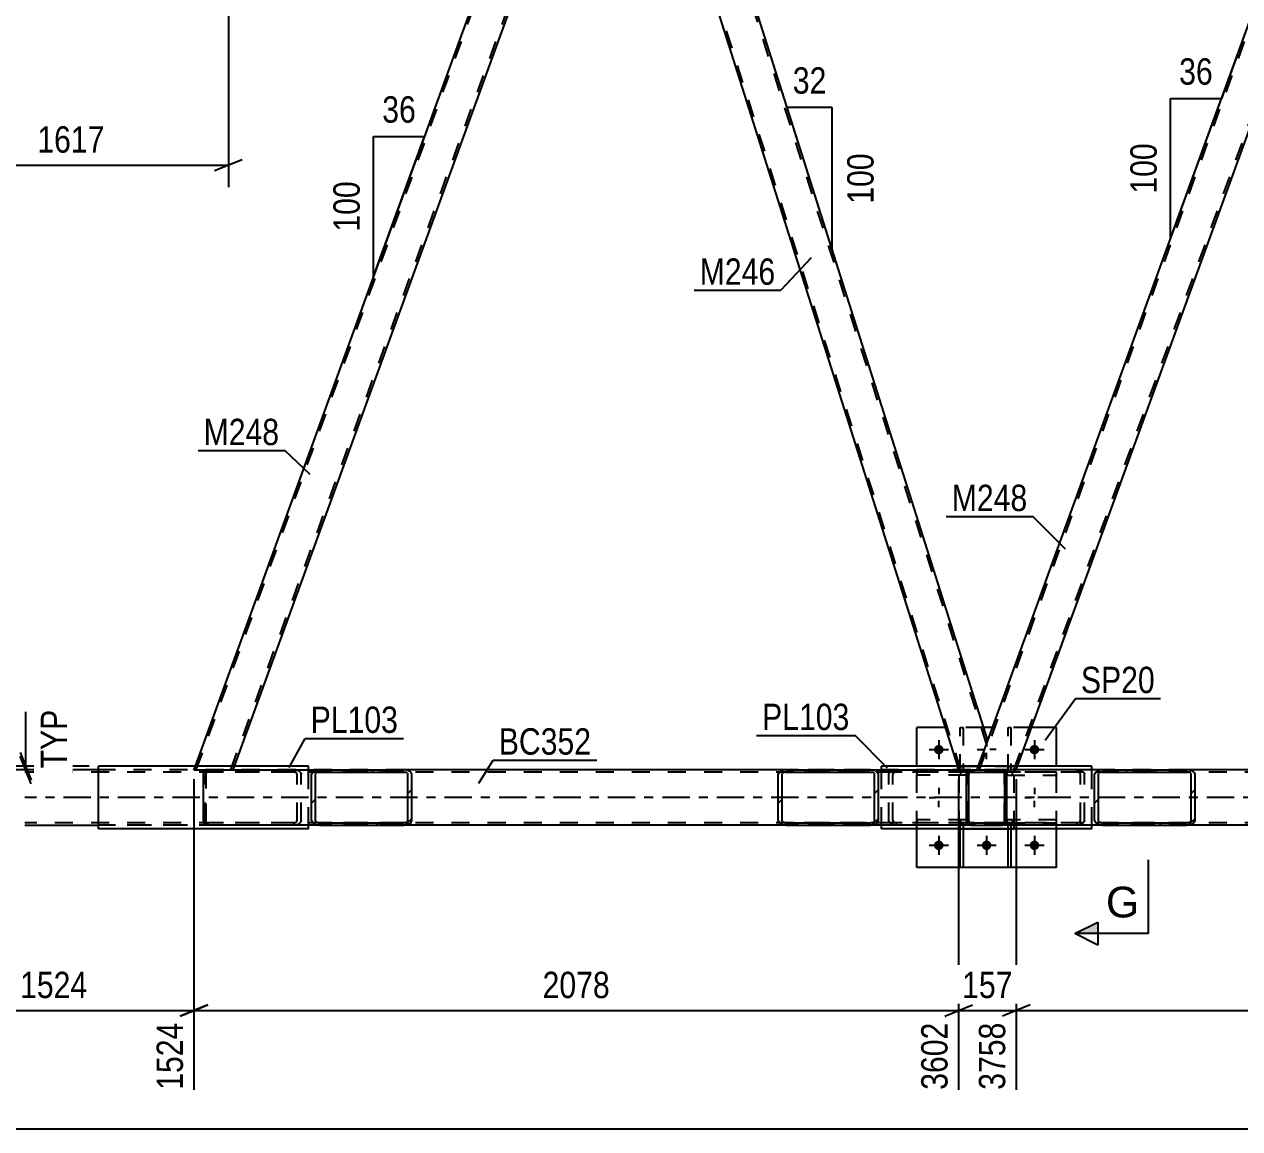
# Model space of a CAD drawing. Header units: millimetres. Extents: x -787 to 402, y -866 to -25.
# Drawn here: x -717.8 to -585.7, y -439.6 to -319.6 of the extents above; entities that cross this region are included whole.
import ezdxf

# ---------------------------------------------------------------- set-up
doc = ezdxf.new("R2010")
doc.units = ezdxf.units.MM
doc.linetypes.add('DXK_LINE_DOT2', pattern=[3.9198, 1.9599, -1.9599])
doc.linetypes.add('DXK_LINE_DOT3', pattern=[5.9187, 2.979, -0.9799, 0.9799, -0.9799])
doc.styles.add('Arial', font='arial.ttf', dxfattribs={"height": 0.2})
doc.styles.add('Arial Narrow', font='ARIALN.TTF', dxfattribs={"height": 0.2})

# ---------------------------------------------------------------- blocks, each defined once
blk = doc.blocks.new('Part-569028579-6382 - 6366')
at = {"color": 7, "linetype": 'DXK_LINE_DOT2'}
for p, q in [((-613.96, -400.61), (-570.65, -281.61)), ((-610.21, -400.61), (-566.9, -281.61)), ((-571.05, -282.01), (-570.9, -281.61)), ((-566.65, -281.61), (-570.9, -281.61)), ((-567.81, -284.81), (-566.65, -281.61)), ((-614.22, -400.61), (-613.05, -397.4)), ((-609.96, -400.61), (-609.81, -400.21)), ((-614.22, -400.61), (-609.96, -400.61))]:
    blk.add_line(p, q, dxfattribs=at)
at = {"color": 2, "linetype": 'Continuous'}
for p, q in [((-613.05, -397.4), (-571.05, -282.01)), ((-609.81, -400.21), (-567.81, -284.81))]:
    blk.add_line(p, q, dxfattribs=at)
blk = doc.blocks.new('Part-569028579-6450 - 6366')
at = {"color": 2, "linetype": 'Continuous'}
for p, q in [((-651.93, -282.01), (-652.95, -284.81)), ((-613.05, -397.4), (-649.64, -282.01)), ((-652.95, -284.81), (-616.36, -400.21)), ((-614.07, -400.21), (-613.05, -397.4))]:
    blk.add_line(p, q, dxfattribs=at)
at = {"color": 7, "linetype": 'DXK_LINE_DOT2'}
for p, q in [((-651.78, -281.61), (-651.93, -282.01)), ((-649.77, -281.61), (-651.78, -281.61)), ((-613.18, -397.77), (-650.02, -281.61)), ((-649.64, -282.01), (-649.77, -281.61)), ((-615.98, -400.61), (-652.81, -284.44)), ((-616.23, -400.61), (-616.36, -400.21)), ((-614.22, -400.61), (-614.07, -400.21)), ((-616.23, -400.61), (-614.22, -400.61))]:
    blk.add_line(p, q, dxfattribs=at)
blk = doc.blocks.new('Part-569028579-6402 - 6366')
at = {"linetype": 'Continuous'}
h = blk.add_hatch(dxfattribs=at)
h.set_pattern_fill('', scale=0.7, style=0, pattern_type=0)
h.set_pattern_definition([(45, (-601.44, -401.0853), (-1.57154, 1.57154), [])])
h.paths.add_polyline_path([(-601.37, -400.9), (-601.44, -401.09), (-601.44, -406.13), (-601.37, -406.31), (-601.18, -406.46), (-600.9, -406.57), (-600.57, -406.61), (-591.4, -406.61), (-591.06, -406.57), (-590.78, -406.46), (-590.59, -406.31), (-590.52, -406.13), (-590.52, -401.09), (-590.59, -400.9), (-590.78, -400.75), (-591.06, -400.64), (-591.4, -400.61), (-600.57, -400.61), (-600.9, -400.64), (-601.18, -400.75)])
h.paths.add_polyline_path([(-600.73, -400.86), (-600.57, -400.85), (-591.4, -400.85), (-591.23, -400.86), (-591.09, -400.92), (-590.99, -400.99), (-590.96, -401.09), (-590.96, -406.13), (-590.99, -406.22), (-591.09, -406.29), (-591.23, -406.35), (-591.4, -406.37), (-600.57, -406.37), (-600.73, -406.35), (-600.88, -406.29), (-600.97, -406.22), (-601, -406.13), (-601, -401.09), (-600.97, -400.99), (-600.88, -400.92)])
at = {"color": 2, "linetype": 'Continuous'}
for p, q in [((-610.97, -401.09), (-610.97, -400.61)), ((-600.57, -400.61), (-610.97, -400.61)), ((-610.97, -401.09), (-610.97, -401.09)), ((-601.37, -400.9), (-601.44, -401.09)), ((-601.44, -406.13), (-601.44, -401.09)), ((-601, -401.09), (-600.97, -400.99)), ((-601, -406.13), (-601, -401.09)), ((-600.57, -400.61), (-600.9, -400.64)), ((-600.73, -400.86), (-600.57, -400.85)), ((-600.57, -400.61), (-591.4, -400.61)), ((-600.57, -400.85), (-591.4, -400.85)), ((-591.06, -400.64), (-591.4, -400.61)), ((-591.4, -400.85), (-591.23, -400.86)), ((-590.99, -400.99), (-590.96, -401.09)), ((-590.96, -406.13), (-590.96, -401.09)), ((-590.52, -401.09), (-590.59, -400.9)), ((-590.52, -406.13), (-590.52, -401.09)), ((-610.97, -406.57), (-610.97, -406.13)), ((-610.97, -406.61), (-610.97, -406.57)), ((-600.57, -406.61), (-610.97, -406.61)), ((-601.44, -406.13), (-601.37, -406.31)), ((-600.97, -406.22), (-601, -406.13)), ((-600.9, -406.57), (-600.57, -406.61)), ((-600.57, -406.37), (-600.73, -406.35)), ((-600.57, -406.37), (-591.4, -406.37)), ((-600.57, -406.61), (-591.4, -406.61)), ((-591.23, -406.35), (-591.4, -406.37)), ((-591.4, -406.61), (-591.06, -406.57)), ((-590.96, -406.13), (-590.99, -406.22)), ((-590.59, -406.31), (-590.52, -406.13))]:
    blk.add_line(p, q, dxfattribs=at)
at = {"color": 7, "linetype": 'DXK_LINE_DOT2'}
for p, q in [((-591.4, -400.85), (-610.97, -400.85)), ((-610.97, -406.13), (-610.97, -401.09)), ((-603.43, -400.61), (-603.09, -400.64)), ((-603.26, -400.86), (-603.43, -400.85)), ((-602.99, -401.09), (-603.02, -400.99)), ((-602.99, -406.13), (-602.99, -401.09)), ((-602.62, -400.9), (-602.55, -401.09)), ((-602.55, -406.13), (-602.55, -401.09)), ((-591.4, -400.61), (-600.57, -400.61)), ((-610.97, -406.13), (-610.97, -406.13)), ((-610.97, -406.13), (-610.97, -406.13)), ((-591.4, -406.37), (-610.97, -406.37)), ((-603.43, -406.37), (-603.26, -406.35)), ((-603.09, -406.57), (-603.43, -406.61)), ((-603.02, -406.22), (-602.99, -406.13)), ((-602.55, -406.13), (-602.62, -406.31)), ((-591.4, -406.61), (-600.57, -406.61))]:
    blk.add_line(p, q, dxfattribs=at)
for centre, radius, start, end in [((-603.33, -401.27), 0.409, 41.9362, 80.4818), ((-603.23, -401.45), 0.817, 41.9362, 80.4818), ((-603.33, -405.94), 0.409, 279.5182, 318.0638), ((-603.23, -405.76), 0.817, 279.5182, 318.0638)]:
    blk.add_arc(centre, radius, start, end, dxfattribs=at)
at = {"color": 2, "linetype": 'Continuous'}
for centre, radius, start, end in [((-600.77, -401.45), 0.817, 99.5182, 138.0638), ((-600.67, -401.27), 0.409, 99.5182, 138.0638), ((-591.3, -401.27), 0.409, 41.9362, 80.4818), ((-591.2, -401.45), 0.817, 41.9362, 80.4818), ((-600.77, -405.76), 0.817, 221.9362, 260.4818), ((-600.67, -405.94), 0.409, 221.9362, 260.4818), ((-591.3, -405.94), 0.409, 279.5182, 318.0638), ((-591.2, -405.76), 0.817, 279.5182, 318.0638)]:
    blk.add_arc(centre, radius, start, end, dxfattribs=at)
blk = doc.blocks.new('Part-569028579-17642 - 6366')
at = {"color": 2, "linetype": 'Continuous'}
for p, q in [((-686.89, -400.21), (-709.74, -400.21)), ((-709.74, -407.01), (-709.74, -400.21)), ((-686.89, -400.61), (-686.89, -400.21)), ((-686.89, -407.01), (-686.89, -406.61)), ((-686.89, -407.01), (-709.74, -407.01))]:
    blk.add_line(p, q, dxfattribs=at)
at = {"color": 7, "linetype": 'DXK_LINE_DOT2'}
blk.add_line((-686.89, -406.61), (-686.89, -400.61), dxfattribs=at)
blk = doc.blocks.new('Part-569028579-6533 - 6366')
at = {"linetype": 'Continuous'}
h = blk.add_hatch(dxfattribs=at)
h.set_pattern_fill('', scale=0.7, style=0, pattern_type=0)
h.set_pattern_definition([(45, (-686.5741, -401.0852), (-1.57154, 1.57154), [])])
h.paths.add_polyline_path([(-686.51, -400.9), (-686.57, -401.09), (-686.57, -406.13), (-686.51, -406.31), (-686.32, -406.46), (-686.03, -406.57), (-685.7, -406.61), (-676.53, -406.61), (-676.2, -406.57), (-675.91, -406.46), (-675.72, -406.31), (-675.66, -406.13), (-675.66, -401.09), (-675.72, -400.9), (-675.91, -400.75), (-676.2, -400.64), (-676.53, -400.61), (-685.7, -400.61), (-686.03, -400.64), (-686.32, -400.75)])
h.paths.add_polyline_path([(-685.87, -400.86), (-685.7, -400.85), (-676.53, -400.85), (-676.36, -400.86), (-676.22, -400.92), (-676.13, -400.99), (-676.09, -401.09), (-676.09, -406.13), (-676.13, -406.22), (-676.22, -406.29), (-676.36, -406.35), (-676.53, -406.37), (-685.7, -406.37), (-685.87, -406.35), (-686.01, -406.29), (-686.1, -406.22), (-686.14, -406.13), (-686.14, -401.09), (-686.1, -400.99), (-686.01, -400.92)])
at = {"color": 2, "linetype": 'Continuous'}
for p, q in [((-698.31, -401.09), (-698.28, -400.9)), ((-698.31, -406.13), (-698.31, -401.09)), ((-698.28, -400.9), (-698.19, -400.75)), ((-698.19, -400.75), (-698.04, -400.64)), ((-698.04, -400.64), (-698.02, -400.64)), ((-698.02, -400.64), (-697.73, -400.61)), ((-697.73, -400.61), (-685.7, -400.61)), ((-686.51, -400.9), (-686.57, -401.09)), ((-686.57, -406.13), (-686.57, -401.09)), ((-686.14, -401.09), (-686.1, -400.99)), ((-686.14, -406.13), (-686.14, -401.09)), ((-685.7, -400.61), (-686.03, -400.64)), ((-685.87, -400.86), (-685.7, -400.85)), ((-685.7, -400.61), (-676.53, -400.61)), ((-685.7, -400.85), (-676.53, -400.85)), ((-676.2, -400.64), (-676.53, -400.61)), ((-676.53, -400.85), (-676.36, -400.86)), ((-676.13, -400.99), (-676.09, -401.09)), ((-676.09, -406.13), (-676.09, -401.09)), ((-675.66, -401.09), (-675.72, -400.9)), ((-675.66, -406.13), (-675.66, -401.09)), ((-698.28, -406.31), (-698.31, -406.13)), ((-698.19, -406.46), (-698.28, -406.31)), ((-698.04, -406.57), (-698.19, -406.46)), ((-698.02, -406.57), (-698.04, -406.57)), ((-697.73, -406.61), (-698.02, -406.57)), ((-685.7, -406.61), (-697.73, -406.61)), ((-686.57, -406.13), (-686.51, -406.31)), ((-686.1, -406.22), (-686.14, -406.13)), ((-686.03, -406.57), (-685.7, -406.61)), ((-685.7, -406.37), (-685.87, -406.35)), ((-685.7, -406.37), (-676.53, -406.37)), ((-685.7, -406.61), (-676.53, -406.61)), ((-676.36, -406.35), (-676.53, -406.37)), ((-676.53, -406.61), (-676.2, -406.57)), ((-676.09, -406.13), (-676.13, -406.22)), ((-675.72, -406.31), (-675.66, -406.13))]:
    blk.add_line(p, q, dxfattribs=at)
at = {"color": 7, "linetype": 'DXK_LINE_DOT2'}
for p, q in [((-698.08, -400.99), (-698.1, -401.09)), ((-698.1, -406.13), (-698.1, -401.09)), ((-698.04, -400.92), (-698.08, -400.99)), ((-697.9, -400.86), (-698.04, -400.92)), ((-698.04, -406.29), (-698.04, -400.92)), ((-698.02, -406.57), (-698.02, -400.64)), ((-697.73, -400.85), (-697.9, -400.86)), ((-676.53, -400.85), (-697.73, -400.85)), ((-688.56, -400.61), (-688.23, -400.64)), ((-688.39, -400.86), (-688.56, -400.85)), ((-688.12, -401.09), (-688.16, -400.99)), ((-688.12, -406.13), (-688.12, -401.09)), ((-687.75, -400.9), (-687.69, -401.09)), ((-687.69, -406.13), (-687.69, -401.09)), ((-685.7, -400.61), (-676.53, -400.61)), ((-698.1, -406.13), (-698.08, -406.22)), ((-698.08, -406.22), (-698.04, -406.29)), ((-698.04, -406.29), (-697.9, -406.35)), ((-697.9, -406.35), (-697.73, -406.37)), ((-676.53, -406.37), (-697.73, -406.37)), ((-688.56, -406.37), (-688.39, -406.35)), ((-688.23, -406.57), (-688.56, -406.61)), ((-688.16, -406.22), (-688.12, -406.13)), ((-687.69, -406.13), (-687.75, -406.31)), ((-676.53, -406.61), (-685.7, -406.61))]:
    blk.add_line(p, q, dxfattribs=at)
for centre, radius, start, end in [((-688.46, -401.27), 0.409, 41.9362, 80.4818), ((-688.36, -401.45), 0.817, 41.9362, 80.4818), ((-688.46, -405.94), 0.409, 279.5182, 318.0638), ((-688.36, -405.76), 0.817, 279.5182, 318.0638)]:
    blk.add_arc(centre, radius, start, end, dxfattribs=at)
at = {"color": 2, "linetype": 'Continuous'}
for centre, radius, start, end in [((-685.9, -401.45), 0.817, 99.5182, 138.0638), ((-685.8, -401.27), 0.409, 99.5182, 138.0638), ((-676.43, -401.27), 0.409, 41.9362, 80.4818), ((-676.33, -401.45), 0.817, 41.9362, 80.4818), ((-685.9, -405.76), 0.817, 221.9362, 260.4818), ((-685.8, -405.94), 0.409, 221.9362, 260.4818), ((-676.43, -405.94), 0.409, 279.5182, 318.0638), ((-676.33, -405.76), 0.817, 279.5182, 318.0638)]:
    blk.add_arc(centre, radius, start, end, dxfattribs=at)
blk = doc.blocks.new('Part-569028579-6411 - 6366')
at = {"linetype": 'Continuous'}
h = blk.add_hatch(dxfattribs=at)
h.set_pattern_fill('', scale=0.7, style=0, pattern_type=0)
h.set_pattern_definition([(45, (-635.8378, -401.0853), (-1.57154, 1.57154), [])])
h.paths.add_polyline_path([(-635.77, -400.9), (-635.84, -401.09), (-635.84, -406.13), (-635.77, -406.31), (-635.58, -406.46), (-635.3, -406.57), (-634.96, -406.61), (-625.79, -406.61), (-625.46, -406.57), (-625.18, -406.46), (-624.99, -406.31), (-624.92, -406.13), (-624.92, -401.09), (-624.99, -400.9), (-625.18, -400.75), (-625.46, -400.64), (-625.79, -400.61), (-634.96, -400.61), (-635.3, -400.64), (-635.58, -400.75)])
h.paths.add_polyline_path([(-635.13, -400.86), (-634.96, -400.85), (-625.79, -400.85), (-625.63, -400.86), (-625.48, -400.92), (-625.39, -400.99), (-625.36, -401.09), (-625.36, -406.13), (-625.39, -406.22), (-625.48, -406.29), (-625.63, -406.35), (-625.79, -406.37), (-634.96, -406.37), (-635.13, -406.35), (-635.27, -406.29), (-635.37, -406.22), (-635.4, -406.13), (-635.4, -401.09), (-635.37, -400.99), (-635.27, -400.92)])
at = {"color": 2, "linetype": 'Continuous'}
for p, q in [((-635.77, -400.9), (-635.84, -401.09)), ((-635.84, -406.13), (-635.84, -401.09)), ((-635.4, -401.09), (-635.37, -400.99)), ((-635.4, -406.13), (-635.4, -401.09)), ((-634.96, -400.61), (-635.3, -400.64)), ((-635.13, -400.86), (-634.96, -400.85)), ((-634.96, -400.61), (-625.79, -400.61)), ((-634.96, -400.85), (-625.79, -400.85)), ((-625.79, -400.61), (-615.37, -400.61)), ((-625.46, -400.64), (-625.79, -400.61)), ((-625.79, -400.85), (-625.63, -400.86)), ((-625.39, -400.99), (-625.36, -401.09)), ((-625.36, -406.13), (-625.36, -401.09)), ((-624.92, -401.09), (-624.99, -400.9)), ((-624.92, -406.13), (-624.92, -401.09)), ((-615.37, -400.61), (-615.37, -400.64)), ((-615.37, -401.09), (-615.37, -400.64)), ((-635.84, -406.13), (-635.77, -406.31)), ((-635.37, -406.22), (-635.4, -406.13)), ((-635.3, -406.57), (-634.96, -406.61)), ((-634.96, -406.37), (-635.13, -406.35)), ((-634.96, -406.37), (-625.79, -406.37)), ((-634.96, -406.61), (-625.79, -406.61)), ((-625.63, -406.35), (-625.79, -406.37)), ((-625.79, -406.61), (-625.46, -406.57)), ((-615.37, -406.61), (-625.79, -406.61)), ((-625.36, -406.13), (-625.39, -406.22)), ((-624.99, -406.31), (-624.92, -406.13)), ((-615.37, -406.61), (-615.37, -406.13))]:
    blk.add_line(p, q, dxfattribs=at)
at = {"color": 7, "linetype": 'DXK_LINE_DOT2'}
for p, q in [((-625.79, -400.61), (-634.96, -400.61)), ((-615.37, -400.85), (-634.96, -400.85)), ((-623.81, -401.09), (-623.74, -400.9)), ((-623.81, -406.13), (-623.81, -401.09)), ((-623.34, -400.99), (-623.37, -401.09)), ((-623.37, -406.13), (-623.37, -401.09)), ((-623.27, -400.64), (-622.93, -400.61)), ((-622.93, -400.85), (-623.1, -400.86)), ((-615.37, -406.13), (-615.37, -401.09)), ((-615.37, -406.37), (-634.96, -406.37)), ((-625.79, -406.61), (-634.96, -406.61)), ((-623.74, -406.31), (-623.81, -406.13)), ((-623.37, -406.13), (-623.34, -406.22)), ((-622.93, -406.61), (-623.27, -406.57)), ((-623.1, -406.35), (-622.93, -406.37)), ((-615.37, -406.61), (-615.37, -406.37))]:
    blk.add_line(p, q, dxfattribs=at)
at = {"color": 2, "linetype": 'Continuous'}
for centre, radius, start, end in [((-635.16, -401.45), 0.817, 99.5182, 138.0638), ((-635.06, -401.27), 0.409, 99.5182, 138.0638), ((-625.69, -401.27), 0.409, 41.9362, 80.4818), ((-625.59, -401.45), 0.817, 41.9362, 80.4818), ((-635.16, -405.76), 0.817, 221.9362, 260.4818), ((-635.06, -405.94), 0.409, 221.9362, 260.4818), ((-625.69, -405.94), 0.409, 279.5182, 318.0638), ((-625.59, -405.76), 0.817, 279.5182, 318.0638)]:
    blk.add_arc(centre, radius, start, end, dxfattribs=at)
at = {"color": 7, "linetype": 'DXK_LINE_DOT2'}
for centre, radius, start, end in [((-623.13, -401.45), 0.817, 99.5182, 138.0638), ((-623.03, -401.27), 0.409, 99.5182, 138.0638), ((-623.13, -405.76), 0.817, 221.9362, 260.4818), ((-623.03, -405.94), 0.409, 221.9362, 260.4818)]:
    blk.add_arc(centre, radius, start, end, dxfattribs=at)
blk = doc.blocks.new('Part-569028579-6413 - 6366')
at = {"linetype": 'Continuous'}
h = blk.add_hatch(dxfattribs=at)
h.set_pattern_fill('', scale=0.7, style=0, pattern_type=0)
h.set_pattern_definition([(45, (-615.3682, -401.0894), (-1.57154, 1.57154), [])])
h.paths.add_polyline_path([(-615.33, -400.91), (-615.37, -401.09), (-615.37, -406.13), (-615.33, -406.31), (-615.23, -406.47), (-615.07, -406.57), (-614.89, -406.61), (-611.45, -406.61), (-611.26, -406.57), (-611.11, -406.47), (-611, -406.31), (-610.97, -406.13), (-610.97, -401.09), (-611, -400.91), (-611.11, -400.75), (-611.26, -400.65), (-611.45, -400.61), (-614.89, -400.61), (-615.07, -400.65), (-615.23, -400.75)])
h.paths.add_polyline_path([(-614.98, -400.87), (-614.89, -400.85), (-611.45, -400.85), (-611.36, -400.87), (-611.28, -400.92), (-611.23, -401), (-611.21, -401.09), (-611.21, -406.13), (-611.23, -406.22), (-611.28, -406.3), (-611.36, -406.35), (-611.45, -406.37), (-614.89, -406.37), (-614.98, -406.35), (-615.06, -406.3), (-615.11, -406.22), (-615.13, -406.13), (-615.13, -401.09), (-615.11, -401), (-615.06, -400.92)])
at = {"color": 7, "linetype": 'DXK_LINE_DOT2'}
for p, q in [((-615.37, -401.09), (-615.33, -400.91)), ((-615.37, -406.13), (-615.37, -401.09)), ((-615.11, -401), (-615.13, -401.09)), ((-615.13, -406.13), (-615.13, -401.09)), ((-615.06, -400.92), (-615.11, -401)), ((-615.07, -400.65), (-614.89, -400.61)), ((-614.98, -400.87), (-615.06, -400.92)), ((-614.89, -400.85), (-614.98, -400.87)), ((-614.89, -400.61), (-611.45, -400.61)), ((-611.45, -400.85), (-614.89, -400.85)), ((-611.45, -400.61), (-611.26, -400.65)), ((-611.36, -400.87), (-611.45, -400.85)), ((-611.28, -400.92), (-611.36, -400.87)), ((-611.23, -401), (-611.28, -400.92)), ((-611.21, -401.09), (-611.23, -401)), ((-611.21, -406.13), (-611.21, -401.09)), ((-611, -400.91), (-610.97, -401.09)), ((-610.97, -406.13), (-610.97, -401.09)), ((-615.33, -406.31), (-615.37, -406.13)), ((-615.13, -406.13), (-615.11, -406.22)), ((-615.11, -406.22), (-615.06, -406.3)), ((-614.89, -406.61), (-615.07, -406.57)), ((-615.06, -406.3), (-614.98, -406.35)), ((-614.98, -406.35), (-614.89, -406.37)), ((-614.89, -406.37), (-611.45, -406.37)), ((-614.89, -406.61), (-611.45, -406.61)), ((-611.45, -406.37), (-611.36, -406.35)), ((-611.26, -406.57), (-611.45, -406.61)), ((-611.36, -406.35), (-611.28, -406.3)), ((-611.28, -406.3), (-611.23, -406.22)), ((-611.23, -406.22), (-611.21, -406.13)), ((-610.97, -406.13), (-611, -406.31))]:
    blk.add_line(p, q, dxfattribs=at)
at = {"color": 2, "linetype": 'Continuous'}
for p, q in [((-615.33, -400.91), (-615.37, -401.09)), ((-615.37, -406.13), (-615.37, -401.09)), ((-615.13, -401.09), (-615.11, -401)), ((-615.13, -406.13), (-615.13, -401.09)), ((-615.11, -401), (-615.06, -400.92)), ((-614.89, -400.61), (-615.07, -400.65)), ((-615.06, -400.92), (-614.98, -400.87)), ((-614.98, -400.87), (-614.89, -400.85)), ((-614.89, -400.61), (-611.45, -400.61)), ((-614.89, -400.85), (-611.45, -400.85)), ((-611.26, -400.65), (-611.45, -400.61)), ((-611.45, -400.85), (-611.36, -400.87)), ((-611.36, -400.87), (-611.28, -400.92)), ((-611.28, -400.92), (-611.23, -401)), ((-611.23, -401), (-611.21, -401.09)), ((-611.21, -406.13), (-611.21, -401.09)), ((-610.97, -401.09), (-611, -400.91)), ((-610.97, -406.13), (-610.97, -401.09)), ((-615.37, -406.13), (-615.33, -406.31)), ((-615.11, -406.22), (-615.13, -406.13)), ((-615.06, -406.3), (-615.11, -406.22)), ((-615.07, -406.57), (-614.89, -406.61)), ((-614.98, -406.35), (-615.06, -406.3)), ((-614.89, -406.37), (-614.98, -406.35)), ((-614.89, -406.37), (-611.45, -406.37)), ((-614.89, -406.61), (-611.45, -406.61)), ((-611.36, -406.35), (-611.45, -406.37)), ((-611.45, -406.61), (-611.26, -406.57)), ((-611.28, -406.3), (-611.36, -406.35)), ((-611.23, -406.22), (-611.28, -406.3)), ((-611.21, -406.13), (-611.23, -406.22)), ((-611, -406.31), (-610.97, -406.13))]:
    blk.add_line(p, q, dxfattribs=at)
at = {"color": 7, "linetype": 'DXK_LINE_DOT2'}
for centre, start, end in [((-614.89, -401.09), 112.4999, 157.4999), ((-611.45, -401.09), 22.4999, 67.4999), ((-614.89, -406.13), 202.4999, 247.4999), ((-611.45, -406.13), 292.4999, 337.4999)]:
    blk.add_arc(centre, 0.48, start, end, dxfattribs=at)
at = {"color": 2, "linetype": 'Continuous'}
for centre, start, end in [((-614.89, -401.09), 112.4999, 157.4999), ((-611.45, -401.09), 22.4999, 67.4999), ((-614.89, -406.13), 202.4999, 247.4999), ((-611.45, -406.13), 292.4999, 337.4999)]:
    blk.add_arc(centre, 0.48, start, end, dxfattribs=at)
blk = doc.blocks.new('Part-569028579-17641 - 6366')
at = {"color": 2, "linetype": 'Continuous'}
for p, q in [((-601.75, -400.21), (-624.61, -400.21)), ((-624.61, -400.61), (-624.61, -400.21)), ((-601.75, -400.61), (-601.75, -400.21)), ((-624.61, -407.01), (-624.61, -406.61)), ((-601.75, -407.01), (-601.75, -406.61)), ((-601.75, -407.01), (-624.61, -407.01))]:
    blk.add_line(p, q, dxfattribs=at)
at = {"color": 7, "linetype": 'DXK_LINE_DOT2'}
for p, q in [((-624.61, -406.61), (-624.61, -400.61)), ((-601.75, -406.61), (-601.75, -400.61))]:
    blk.add_line(p, q, dxfattribs=at)
blk = doc.blocks.new('Part-569028579-6480 - 6366')
at = {"color": 2, "linetype": 'Continuous'}
for p, q in [((-699.2, -400.21), (-656.18, -282.01)), ((-694.95, -400.21), (-652.95, -284.81))]:
    blk.add_line(p, q, dxfattribs=at)
at = {"color": 7, "linetype": 'DXK_LINE_DOT2'}
for p, q in [((-699.1, -400.61), (-655.78, -281.61)), ((-695.35, -400.61), (-652.04, -281.61)), ((-656.18, -282.01), (-656.04, -281.61)), ((-651.78, -281.61), (-656.04, -281.61)), ((-652.95, -284.81), (-651.78, -281.61)), ((-699.35, -400.61), (-699.2, -400.21)), ((-695.09, -400.61), (-694.95, -400.21)), ((-699.35, -400.61), (-695.09, -400.61))]:
    blk.add_line(p, q, dxfattribs=at)
blk = doc.blocks.new('Part-569028579-6542 - 6366')
at = {"color": 7, "linetype": 'DXK_LINE_DOT2'}
for p, q in [((-616.18, -407.01), (-616.18, -400.21)), ((-616.18, -400.21), (-610.18, -400.21)), ((-610.18, -407.01), (-610.18, -400.21))]:
    blk.add_line(p, q, dxfattribs=at)
at = {"color": 2, "linetype": 'Continuous'}
for p, q in [((-616.18, -407.01), (-616.18, -407.01)), ((-616.18, -407.01), (-610.18, -407.01)), ((-610.18, -407.01), (-610.18, -407.01))]:
    blk.add_line(p, q, dxfattribs=at)
blk = doc.blocks.new('Part-569028579-6573 - 6366')
at = {"color": 7, "linetype": 'DXK_LINE_DOT2'}
for p, q in [((-615.36, -400.99), (-615.38, -401.09)), ((-615.38, -401.09), (-615.36, -400.99)), ((-615.38, -406.13), (-615.38, -401.09)), ((-615.34, -400.91), (-615.36, -400.99)), ((-615.36, -400.99), (-615.34, -400.91)), ((-615.12, -401), (-615.14, -401.09)), ((-615.14, -406.13), (-615.14, -401.09)), ((-615.07, -400.92), (-615.12, -401)), ((-614.9, -400.61), (-615.08, -400.65)), ((-615.08, -400.65), (-614.9, -400.61)), ((-614.99, -400.87), (-615.07, -400.92)), ((-614.9, -400.85), (-614.99, -400.87)), ((-611.46, -400.61), (-614.9, -400.61)), ((-611.46, -400.85), (-614.9, -400.85)), ((-611.28, -400.65), (-611.46, -400.61)), ((-611.46, -400.61), (-611.28, -400.65)), ((-611.37, -400.87), (-611.46, -400.85)), ((-611.29, -400.92), (-611.37, -400.87)), ((-611.24, -401), (-611.29, -400.92)), ((-611.22, -401.09), (-611.24, -401)), ((-611.22, -406.13), (-611.22, -401.09)), ((-611, -400.99), (-611.02, -400.91)), ((-611.02, -400.91), (-611, -400.99)), ((-610.98, -401.09), (-611, -400.99)), ((-611, -400.99), (-610.98, -401.09)), ((-610.98, -406.13), (-610.98, -401.09)), ((-615.38, -406.13), (-615.36, -406.22)), ((-615.36, -406.22), (-615.38, -406.13)), ((-615.36, -406.22), (-615.34, -406.31)), ((-615.34, -406.31), (-615.36, -406.22)), ((-615.14, -406.13), (-615.12, -406.22)), ((-615.12, -406.22), (-615.07, -406.3)), ((-615.08, -406.57), (-614.9, -406.61)), ((-614.9, -406.61), (-615.08, -406.57)), ((-615.07, -406.3), (-614.99, -406.35)), ((-614.99, -406.35), (-614.9, -406.37)), ((-611.46, -406.37), (-614.9, -406.37)), ((-611.46, -406.61), (-614.9, -406.61)), ((-611.46, -406.37), (-611.37, -406.35)), ((-611.46, -406.61), (-611.28, -406.57)), ((-611.28, -406.57), (-611.46, -406.61)), ((-611.37, -406.35), (-611.29, -406.3)), ((-611.29, -406.3), (-611.24, -406.22)), ((-611.24, -406.22), (-611.22, -406.13)), ((-611.02, -406.31), (-611, -406.22)), ((-611, -406.22), (-611.02, -406.31)), ((-611, -406.22), (-610.98, -406.13)), ((-610.98, -406.13), (-611, -406.22))]:
    blk.add_line(p, q, dxfattribs=at)
at = {"color": 7, "linetype": 'DXK_LINE_DOT3'}
blk.add_line((-613.18, -403.61), (-613.18, -403.61), dxfattribs=at)
at = {"color": 7, "linetype": 'DXK_LINE_DOT2'}
for centre, start, end in [((-614.9, -401.09), 112.4999, 157.4999), ((-614.9, -401.09), 112.4999, 157.4999), ((-611.46, -401.09), 22.4999, 67.4999), ((-611.46, -401.09), 22.4999, 67.4999), ((-614.9, -406.13), 202.4999, 247.4999), ((-614.9, -406.13), 202.4999, 247.4999), ((-611.46, -406.13), 292.4999, 337.4999), ((-611.46, -406.13), 292.4999, 337.4999)]:
    blk.add_arc(centre, 0.48, start, end, dxfattribs=at)
blk = doc.blocks.new('Part-569028579-6577 - 6366')
at = {"color": 7, "linetype": 'DXK_LINE_DOT2'}
for p, q in [((-610.85, -400.85), (-610.85, -396.01)), ((-610.85, -396.01), (-610.53, -396.01)), ((-610.53, -396.01), (-610.53, -400.85)), ((-610.85, -400.25), (-610.53, -400.25)), ((-610.53, -400.85), (-610.85, -400.85))]:
    blk.add_line(p, q, dxfattribs=at)
blk = doc.blocks.new('Part-569028579-6579 - 6366')
at = {"color": 7, "linetype": 'DXK_LINE_DOT2'}
for p, q in [((-605.58, -400.85), (-610.98, -400.85)), ((-610.98, -400.85), (-610.98, -401.17)), ((-610.98, -401.17), (-605.58, -401.17)), ((-610.38, -401.17), (-610.38, -400.85)), ((-605.58, -401.17), (-605.58, -400.85))]:
    blk.add_line(p, q, dxfattribs=at)
blk = doc.blocks.new('Part-569028579-6580 - 6366')
at = {"color": 7, "linetype": 'DXK_LINE_DOT2'}
for p, q in [((-605.58, -406.05), (-610.98, -406.05)), ((-610.98, -406.05), (-610.98, -406.37)), ((-610.98, -406.37), (-605.58, -406.37)), ((-610.38, -406.37), (-610.38, -406.05)), ((-605.58, -406.37), (-605.58, -406.05))]:
    blk.add_line(p, q, dxfattribs=at)
blk = doc.blocks.new('Part-569028579-6581 - 6366')
at = {"color": 7, "linetype": 'DXK_LINE_DOT2'}
for p, q in [((-615.38, -400.85), (-620.78, -400.85)), ((-620.78, -400.85), (-620.78, -401.17)), ((-615.38, -401.17), (-620.78, -401.17)), ((-615.98, -401.17), (-615.98, -400.85)), ((-615.38, -401.17), (-615.38, -400.85))]:
    blk.add_line(p, q, dxfattribs=at)
blk = doc.blocks.new('Part-569028579-6582 - 6366')
at = {"color": 2, "linetype": 'Continuous'}
for p, q in [((-617.69, -396.01), (-620.78, -396.01)), ((-620.78, -400.21), (-620.78, -396.01)), ((-612.54, -396.01), (-613.49, -396.01)), ((-605.58, -396.01), (-608.29, -396.01)), ((-605.58, -400.21), (-605.58, -396.01)), ((-620.78, -411.21), (-620.78, -407.01)), ((-605.58, -411.21), (-605.58, -407.01)), ((-605.58, -411.21), (-620.78, -411.21))]:
    blk.add_line(p, q, dxfattribs=at)
at = {"color": 7, "linetype": 'DXK_LINE_DOT2'}
for p, q in [((-613.49, -396.01), (-617.69, -396.01)), ((-608.29, -396.01), (-612.54, -396.01)), ((-620.78, -407.01), (-620.78, -400.21)), ((-605.58, -407.01), (-605.58, -400.21))]:
    blk.add_line(p, q, dxfattribs=at)
blk = doc.blocks.new('Part-569028579-6600 - 6366')
at = {"color": 2, "linetype": 'Continuous'}
for p, q in [((-709.74, -400.61), (-717.74, -400.61)), ((-634.96, -400.61), (-676.53, -400.61)), ((-549.83, -400.61), (-591.39, -400.61)), ((-717.74, -406.61), (-709.74, -406.61)), ((-634.96, -406.61), (-676.53, -406.61)), ((-549.83, -406.61), (-591.4, -406.61))]:
    blk.add_line(p, q, dxfattribs=at)
at = {"color": 7, "linetype": 'DXK_LINE_DOT2'}
for p, q in [((-112.77, -400.85), (-717.74, -400.85)), ((-676.53, -400.61), (-709.74, -400.61)), ((-591.39, -400.61), (-634.96, -400.61)), ((-112.77, -406.37), (-717.74, -406.37)), ((-112.77, -406.61), (-709.74, -406.61)), ((-676.53, -406.61), (-709.74, -406.61)), ((-591.4, -406.61), (-634.96, -406.61))]:
    blk.add_line(p, q, dxfattribs=at)
at = {"color": 7, "linetype": 'DXK_LINE_DOT3'}
blk.add_line((-112.77, -403.61), (-717.74, -403.61), dxfattribs=at)
blk = doc.blocks.new('Part-569028579-6620 - 6366')
at = {"color": 7, "linetype": 'DXK_LINE_DOT2'}
for p, q in [((-616.05, -407.01), (-616.05, -406.37)), ((-616.05, -406.37), (-615.73, -406.37)), ((-615.73, -406.37), (-615.73, -407.01)), ((-616.05, -406.97), (-615.73, -406.97))]:
    blk.add_line(p, q, dxfattribs=at)
at = {"color": 2, "linetype": 'Continuous'}
for p, q in [((-616.05, -411.21), (-616.05, -407.01)), ((-615.73, -407.01), (-615.73, -411.21)), ((-615.73, -411.21), (-616.05, -411.21))]:
    blk.add_line(p, q, dxfattribs=at)
blk = doc.blocks.new('Part-569028579-6622 - 6366')
at = {"color": 7, "linetype": 'DXK_LINE_DOT2'}
for p, q in [((-616.05, -400.85), (-616.05, -396.01)), ((-616.05, -396.01), (-615.73, -396.01)), ((-615.73, -396.01), (-615.73, -400.85)), ((-616.05, -400.25), (-615.73, -400.25)), ((-615.73, -400.85), (-616.05, -400.85))]:
    blk.add_line(p, q, dxfattribs=at)
blk = doc.blocks.new('Part-569028579-6632 - 6366')
at = {"color": 7, "linetype": 'DXK_LINE_DOT2'}
for p, q in [((-615.38, -406.05), (-620.78, -406.05)), ((-620.78, -406.05), (-620.78, -406.37)), ((-615.38, -406.37), (-620.78, -406.37)), ((-615.98, -406.37), (-615.98, -406.05)), ((-615.38, -406.37), (-615.38, -406.05))]:
    blk.add_line(p, q, dxfattribs=at)
blk = doc.blocks.new('Part-569028579-17645 - 6366')
at = {"color": 7, "linetype": 'DXK_LINE_DOT2'}
for p, q in [((-610.85, -407.01), (-610.85, -406.37)), ((-610.85, -406.37), (-610.53, -406.37)), ((-610.53, -406.37), (-610.53, -407.01)), ((-610.85, -406.97), (-610.53, -406.97))]:
    blk.add_line(p, q, dxfattribs=at)
at = {"color": 2, "linetype": 'Continuous'}
for p, q in [((-610.85, -411.21), (-610.85, -407.01)), ((-610.53, -407.01), (-610.53, -411.21)), ((-610.53, -411.21), (-610.85, -411.21))]:
    blk.add_line(p, q, dxfattribs=at)
blk = doc.blocks.new('Bolt-569028579-17724 - 6366')
at = {"linetype": 'Continuous'}
for points in [[(-617.86, -398.41, -1), (-618.9, -398.41, -1)], [(-607.46, -398.41, -1), (-608.5, -398.41, -1)], [(-617.86, -408.81, -1), (-618.9, -408.81, -1)], [(-612.66, -408.81, -1), (-613.7, -408.81, -1)], [(-607.46, -408.81, -1), (-608.5, -408.81, -1)]]:
    blk.add_hatch(color=1, dxfattribs=at).paths.add_polyline_path(points)
at = {"color": 1, "linetype": 'Continuous'}
for p, q in [((-618.38, -397.37), (-618.38, -399.45)), ((-613.18, -397.37), (-613.18, -398.06)), ((-607.98, -397.37), (-607.98, -399.45)), ((-619.42, -398.41), (-617.34, -398.41)), ((-614.22, -398.41), (-613.53, -398.41)), ((-613.18, -399.45), (-613.18, -398.76)), ((-612.14, -398.41), (-612.83, -398.41)), ((-609.02, -398.41), (-606.94, -398.41)), ((-618.38, -402.57), (-618.38, -403.26)), ((-607.98, -402.57), (-607.98, -403.26)), ((-619.42, -403.61), (-618.73, -403.61)), ((-618.38, -404.65), (-618.38, -403.96)), ((-617.34, -403.61), (-618.03, -403.61)), ((-609.02, -403.61), (-608.33, -403.61)), ((-607.98, -404.65), (-607.98, -403.96)), ((-606.94, -403.61), (-607.63, -403.61)), ((-618.38, -407.77), (-618.38, -409.85)), ((-613.18, -407.77), (-613.18, -409.85)), ((-607.98, -407.77), (-607.98, -409.85)), ((-619.42, -408.81), (-617.34, -408.81)), ((-614.22, -408.81), (-612.14, -408.81)), ((-609.02, -408.81), (-606.94, -408.81))]:
    blk.add_line(p, q, dxfattribs=at)
blk = doc.blocks.new('StraightDimension-569028579-66494 - 6366')
at = {"color": 7, "linetype": 'Continuous'}
for p, q in [((-609.96, -401.61), (-609.96, -435.39)), ((-531.1, -401.61), (-531.1, -435.39)), ((-608.46, -426.17), (-611.46, -427.37)), ((-532.6, -427.37), (-529.6, -426.17)), ((-609.96, -426.77), (-531.1, -426.77))]:
    blk.add_line(p, q, dxfattribs=at)
at = {"color": 0}
blk.add_wipeout([(-566.27, -426.02), (-566.27, -421.82), (-574.78, -421.82), (-574.78, -426.02)], dxfattribs=at)
at = {"color": 3, "style": 'Arial Narrow'}
blk.add_text('1972', height=2.863, dxfattribs=at).set_placement((-574.18, -425.42))
at = {"color": 0, "linetype": 'Continuous'}
blk.add_wipeout([(-531.7, -427.47), (-535.9, -427.47), (-535.9, -435.99), (-531.7, -435.99)], dxfattribs=at)
at = {"color": 3, "linetype": 'Continuous', "style": 'Arial Narrow'}
blk.add_text('5730', height=2.863, rotation=90.0002, dxfattribs=at).set_placement((-532.3, -435.39))
blk = doc.blocks.new('StraightDimension-569028579-66496 - 6366')
at = {"color": 7, "linetype": 'Continuous'}
for p, q in [((-699.35, -401.61), (-699.35, -435.39)), ((-616.23, -401.61), (-616.23, -435.39)), ((-697.85, -426.17), (-700.85, -427.37)), ((-617.73, -427.37), (-614.73, -426.17)), ((-699.35, -426.77), (-616.23, -426.77))]:
    blk.add_line(p, q, dxfattribs=at)
at = {"color": 0}
blk.add_wipeout([(-653.53, -426.02), (-653.53, -421.82), (-662.05, -421.82), (-662.05, -426.02)], dxfattribs=at)
at = {"color": 3, "style": 'Arial Narrow'}
blk.add_text('2078', height=2.863, dxfattribs=at).set_placement((-661.45, -425.42))
at = {"color": 0, "linetype": 'Continuous'}
blk.add_wipeout([(-616.83, -427.47), (-621.03, -427.47), (-621.03, -435.99), (-616.83, -435.99)], dxfattribs=at)
at = {"color": 3, "linetype": 'Continuous', "style": 'Arial Narrow'}
blk.add_text('3602', height=2.863, rotation=90.0002, dxfattribs=at).set_placement((-617.43, -435.39))
blk = doc.blocks.new('AngleDimension-569028579-65582 - 6366')
at = {"color": 7, "linetype": 'Continuous'}
for p, q in [((-634.87, -328.59), (-634.87, -328.59)), ((-629.97, -328.59), (-634.87, -328.59)), ((-629.97, -344.04), (-634.87, -328.59)), ((-629.97, -344.04), (-629.97, -328.59))]:
    blk.add_line(p, q, dxfattribs=at)
at = {"color": 0}
for points in [[(-629.99, -327.69), (-629.99, -323.49), (-634.85, -323.49), (-634.85, -327.69)], [(-624.87, -332.97), (-629.07, -332.97), (-629.07, -339.66), (-624.87, -339.66)]]:
    blk.add_wipeout(points, dxfattribs=at)
at = {"color": 3, "style": 'Arial Narrow'}
blk.add_text('32', height=2.863, dxfattribs=at).set_placement((-634.25, -327.09))
blk.add_text('100', height=2.863, rotation=90.0002, dxfattribs=at).set_placement((-625.47, -339.06))
blk = doc.blocks.new('AngleDimension-569028579-66324 - 6366')
at = {"color": 7, "linetype": 'Continuous'}
for p, q in [((-585.94, -322.91), (-587.65, -327.61)), ((-593.19, -327.61), (-587.65, -327.61)), ((-593.19, -342.83), (-587.65, -327.61)), ((-593.19, -342.83), (-593.19, -327.61))]:
    blk.add_line(p, q, dxfattribs=at)
at = {"color": 0}
blk.add_wipeout([(-594.09, -331.88), (-598.29, -331.88), (-598.29, -338.56), (-594.09, -338.56)], dxfattribs=at)
at = {"color": 3, "style": 'Arial Narrow'}
blk.add_text('100', height=2.863, rotation=90.0002, dxfattribs=at).set_placement((-594.69, -337.96))
at = {"color": 0}
blk.add_wipeout([(-587.99, -326.71), (-587.99, -322.51), (-592.85, -322.51), (-592.85, -326.71)], dxfattribs=at)
at = {"color": 3, "style": 'Arial Narrow'}
blk.add_text('36', height=2.863, dxfattribs=at).set_placement((-592.25, -326.11))
blk = doc.blocks.new('StraightDimension-569028579-7196 - 6366')
at = {"color": 7, "linetype": 'Continuous'}
for p, q in [((-695.6, -276.61), (-695.6, -337.25)), ((-729.84, -399.61), (-729.84, -332)), ((-728.34, -334.25), (-731.34, -335.45)), ((-697.1, -335.45), (-694.1, -334.25)), ((-729.84, -334.85), (-695.6, -334.85))]:
    blk.add_line(p, q, dxfattribs=at)
at = {"color": 0}
blk.add_wipeout([(-708.47, -334.1), (-708.47, -329.9), (-716.98, -329.9), (-716.98, -334.1)], dxfattribs=at)
at = {"color": 3, "style": 'Arial Narrow'}
blk.add_text('1617', height=2.863, dxfattribs=at).set_placement((-716.38, -333.5))
blk = doc.blocks.new('StraightDimension-569028579-66495 - 6366')
at = {"color": 7, "linetype": 'Continuous'}
for p, q in [((-616.23, -401.61), (-616.23, -435.39)), ((-609.96, -401.61), (-609.96, -435.39)), ((-617.73, -427.37), (-614.73, -426.17)), ((-608.46, -426.17), (-611.46, -427.37)), ((-616.23, -426.77), (-609.96, -426.77))]:
    blk.add_line(p, q, dxfattribs=at)
at = {"color": 0}
blk.add_wipeout([(-609.75, -426.02), (-609.75, -421.82), (-616.44, -421.82), (-616.44, -426.02)], dxfattribs=at)
at = {"color": 0, "linetype": 'Continuous'}
blk.add_wipeout([(-610.56, -427.47), (-614.76, -427.47), (-614.76, -435.99), (-610.56, -435.99)], dxfattribs=at)
at = {"color": 3, "style": 'Arial Narrow'}
blk.add_text('157', height=2.863, dxfattribs=at).set_placement((-615.84, -425.42))
at = {"color": 3, "linetype": 'Continuous', "style": 'Arial Narrow'}
blk.add_text('3758', height=2.863, rotation=90.0002, dxfattribs=at).set_placement((-611.16, -435.39))
blk = doc.blocks.new('AngleDimension-569028579-65568 - 6366')
at = {"color": 7, "linetype": 'Continuous'}
for p, q in [((-679.83, -331.74), (-674.29, -331.74)), ((-679.83, -346.96), (-674.29, -331.74)), ((-679.83, -346.96), (-679.83, -331.74)), ((-674.29, -331.74), (-674.29, -331.74))]:
    blk.add_line(p, q, dxfattribs=at)
at = {"color": 0}
for points in [[(-674.63, -330.84), (-674.63, -326.64), (-679.48, -326.64), (-679.48, -330.84)], [(-680.73, -336.01), (-684.93, -336.01), (-684.93, -342.69), (-680.73, -342.69)]]:
    blk.add_wipeout(points, dxfattribs=at)
at = {"color": 3, "style": 'Arial Narrow'}
blk.add_text('36', height=2.863, dxfattribs=at).set_placement((-678.88, -330.24))
blk.add_text('100', height=2.863, rotation=90.0002, dxfattribs=at).set_placement((-681.33, -342.09))
blk = doc.blocks.new('StraightDimension-569028579-66497 - 6366')
at = {"color": 7, "linetype": 'Continuous'}
for p, q in [((-699.35, -401.61), (-699.35, -435.39)), ((-729.84, -407.61), (-729.84, -429.9)), ((-728.34, -426.17), (-731.34, -427.37)), ((-700.85, -427.37), (-697.85, -426.17)), ((-729.84, -426.77), (-699.35, -426.77))]:
    blk.add_line(p, q, dxfattribs=at)
at = {"color": 0}
blk.add_wipeout([(-710.34, -426.02), (-710.34, -421.82), (-718.85, -421.82), (-718.85, -426.02)], dxfattribs=at)
at = {"color": 3, "style": 'Arial Narrow'}
blk.add_text('1524', height=2.863, dxfattribs=at).set_placement((-718.25, -425.42))
at = {"color": 0, "linetype": 'Continuous'}
for points in [[(-730.44, -427.47), (-734.64, -427.47), (-734.64, -430.5), (-730.44, -430.5)], [(-699.95, -427.47), (-704.15, -427.47), (-704.15, -435.99), (-699.95, -435.99)]]:
    blk.add_wipeout(points, dxfattribs=at)
at = {"color": 3, "linetype": 'Continuous', "style": 'Arial Narrow'}
for s, height, p in [('0', 2.86, (-731.04, -429.9)), ('1524', 2.863, (-700.55, -435.39))]:
    blk.add_text(s, height=height, rotation=90.0002, dxfattribs=at).set_placement(p)
blk = doc.blocks.new('StraightDimension-569028579-75250 - 6366')
at = {"color": 7, "linetype": 'Continuous'}
blk.add_line((-730.64, -439.62), (-78.72, -439.62), dxfattribs=at)
blk = doc.blocks.new('StraightDimension-569028579-75363 - 6366')
at = {"color": 7, "linetype": 'Continuous'}
for p, q in [((-717.64, -400.21), (-717.64, -394.3)), ((-717.64, -400.21), (-717.64, -394.3)), ((-718.24, -398.71), (-717.04, -401.71)), ((-710.74, -400.21), (-720.49, -400.21)), ((-717.04, -402.11), (-718.24, -399.11)), ((-717.64, -400.61), (-717.64, -400.21)), ((-710.74, -400.61), (-720.49, -400.61))]:
    blk.add_line(p, q, dxfattribs=at)
at = {"color": 0, "linetype": 'Continuous'}
blk.add_wipeout([(-712.54, -393.46), (-716.74, -393.46), (-716.74, -401.05), (-712.54, -401.05)], dxfattribs=at)
at = {"color": 0}
blk.add_wipeout([(-718.39, -394.82), (-722.59, -394.82), (-722.59, -399.68), (-718.39, -399.68)], dxfattribs=at)
at = {"color": 3, "linetype": 'Continuous', "style": 'Arial Narrow'}
blk.add_text('TYP', height=2.863, rotation=90.0002, dxfattribs=at).set_placement((-713.14, -400.45))
at = {"color": 3, "style": 'Arial Narrow'}
blk.add_text('10', height=2.863, rotation=90.0002, dxfattribs=at).set_placement((-718.99, -399.08))
blk = doc.blocks.new('Mark-569028579-6378 - 6366')
at = {"color": 0}
blk.add_wipeout([(-608.75, -372.47), (-608.75, -369.47), (-616.97, -369.47), (-616.97, -372.47)], dxfattribs=at)
blk.add_wipeout([(-608.75, -372.47), (-608.75, -369.47), (-616.97, -369.47), (-616.97, -372.47)], dxfattribs=at)
at = {"color": 30, "linetype": 'Continuous'}
for p in [(-617.57, -373.07), (-604.61, -376.6)]:
    blk.add_line(p, (-608.15, -373.07), dxfattribs=at)
at = {"color": 3, "style": 'Arial Narrow'}
blk.add_text('M248', height=2.863, dxfattribs=at).set_placement((-616.97, -372.47))
blk = doc.blocks.new('Mark-569028579-6446 - 6366')
at = {"color": 0}
blk.add_wipeout([(-636.15, -347.87), (-636.15, -344.87), (-644.37, -344.87), (-644.37, -347.87)], dxfattribs=at)
blk.add_wipeout([(-636.15, -347.87), (-636.15, -344.87), (-644.37, -344.87), (-644.37, -347.87)], dxfattribs=at)
at = {"color": 30, "linetype": 'Continuous'}
for p in [(-632.26, -344.95), (-644.97, -348.47)]:
    blk.add_line(p, (-635.55, -348.47), dxfattribs=at)
at = {"color": 3, "style": 'Arial Narrow'}
blk.add_text('M246', height=2.863, dxfattribs=at).set_placement((-644.37, -347.87))
blk = doc.blocks.new('Mark-569028579-6476 - 6366')
at = {"color": 0}
blk.add_wipeout([(-690.08, -365.3), (-690.08, -362.3), (-698.3, -362.3), (-698.3, -365.3)], dxfattribs=at)
blk.add_wipeout([(-690.08, -365.3), (-690.08, -362.3), (-698.3, -362.3), (-698.3, -365.3)], dxfattribs=at)
at = {"color": 30, "linetype": 'Continuous'}
for p in [(-698.9, -365.9), (-686.7, -368.5)]:
    blk.add_line(p, (-689.48, -365.9), dxfattribs=at)
at = {"color": 3, "style": 'Arial Narrow'}
blk.add_text('M248', height=2.863, dxfattribs=at).set_placement((-698.3, -365.3))
blk = doc.blocks.new('Mark-569028579-6596 - 6366')
at = {"color": 0}
blk.add_wipeout([(-656.16, -398.95), (-656.16, -395.95), (-666.21, -395.95), (-666.21, -398.95)], dxfattribs=at)
blk.add_wipeout([(-656.16, -398.95), (-656.16, -395.95), (-666.21, -395.95), (-666.21, -398.95)], dxfattribs=at)
at = {"color": 30, "linetype": 'Continuous'}
for p, q in [((-668.37, -402.04), (-666.81, -399.55)), ((-666.81, -399.55), (-655.56, -399.55))]:
    blk.add_line(p, q, dxfattribs=at)
at = {"color": 3, "style": 'Arial Narrow'}
blk.add_text('BC352', height=2.863, dxfattribs=at).set_placement((-666.21, -398.95))
blk = doc.blocks.new('Mark-569028579-75478 - 6366')
at = {"color": 0}
blk.add_wipeout([(-677.16, -396.59), (-677.16, -393.59), (-686.66, -393.59), (-686.66, -396.59)], dxfattribs=at)
blk.add_wipeout([(-677.16, -396.59), (-677.16, -393.59), (-686.66, -393.59), (-686.66, -396.59)], dxfattribs=at)
at = {"color": 30, "linetype": 'Continuous'}
for p, q in [((-689.01, -400.35), (-687.26, -397.19)), ((-687.26, -397.19), (-676.56, -397.19))]:
    blk.add_line(p, q, dxfattribs=at)
at = {"color": 3, "style": 'Arial Narrow'}
blk.add_text('PL103', height=2.863, dxfattribs=at).set_placement((-686.66, -396.59))
blk = doc.blocks.new('Mark-569028579-75403 - 6366')
at = {"color": 0}
blk.add_wipeout([(-594.89, -392.26), (-594.89, -389.26), (-602.93, -389.26), (-602.93, -392.26)], dxfattribs=at)
blk.add_wipeout([(-594.89, -392.26), (-594.89, -389.26), (-602.93, -389.26), (-602.93, -392.26)], dxfattribs=at)
at = {"color": 30, "linetype": 'Continuous'}
for p, q in [((-606.81, -397.37), (-603.53, -392.86)), ((-603.53, -392.86), (-594.29, -392.86))]:
    blk.add_line(p, q, dxfattribs=at)
at = {"color": 3, "style": 'Arial Narrow'}
blk.add_text('SP20', height=2.863, dxfattribs=at).set_placement((-602.93, -392.26))
blk = doc.blocks.new('Mark-569028579-75484 - 6366')
at = {"color": 0}
blk.add_wipeout([(-628.08, -396.28), (-628.08, -393.28), (-637.59, -393.28), (-637.59, -396.28)], dxfattribs=at)
blk.add_wipeout([(-628.08, -396.28), (-628.08, -393.28), (-637.59, -393.28), (-637.59, -396.28)], dxfattribs=at)
at = {"color": 30, "linetype": 'Continuous'}
for p in [(-638.19, -396.88), (-623.95, -400.42)]:
    blk.add_line(p, (-627.48, -396.88), dxfattribs=at)
at = {"color": 3, "style": 'Arial Narrow'}
blk.add_text('PL103', height=2.863, dxfattribs=at).set_placement((-637.59, -396.28))
blk = doc.blocks.new('SectionMark-569028579-83487 - 6366')
at = {"linetype": 'Continuous'}
blk.add_hatch(color=6, dxfattribs=at).paths.add_polyline_path([(-601.08, -417.15), (-601.08, -418.4), (-603.58, -418.4)])
at = {"color": 6, "linetype": 'Continuous'}
for p, q in [((-595.58, -418.4), (-595.58, -410.4)), ((-603.58, -418.4), (-601.08, -417.15)), ((-601.08, -417.15), (-601.08, -419.65)), ((-595.58, -418.4), (-603.58, -418.4)), ((-601.08, -419.65), (-603.58, -418.4))]:
    blk.add_line(p, q, dxfattribs=at)
at = {"color": 0, "linetype": 'Continuous'}
blk.add_wipeout([(-596.58, -416.65), (-596.58, -413.15), (-600.21, -413.15), (-600.21, -416.65)], dxfattribs=at)
at = {"color": 3, "linetype": 'Continuous', "style": 'Arial'}
blk.add_text('G', height=3.34, dxfattribs=at).set_placement((-600.21, -416.65))

msp = doc.modelspace()

# ---------------------------------------------------------------- block references
for name in ['Part-569028579-6480 - 6366', 'Part-569028579-6450 - 6366', 'Part-569028579-6382 - 6366', 'Part-569028579-6582 - 6366', 'Part-569028579-6622 - 6366', 'Part-569028579-6577 - 6366', 'Bolt-569028579-17724 - 6366', 'Part-569028579-17642 - 6366', 'Part-569028579-17641 - 6366', 'Part-569028579-6542 - 6366', 'Part-569028579-6600 - 6366', 'Part-569028579-6533 - 6366', 'Part-569028579-6411 - 6366', 'Part-569028579-6581 - 6366', 'Part-569028579-6573 - 6366', 'Part-569028579-6413 - 6366', 'Part-569028579-6579 - 6366', 'Part-569028579-6402 - 6366', 'Part-569028579-6632 - 6366', 'Part-569028579-6620 - 6366', 'Part-569028579-6580 - 6366', 'Part-569028579-17645 - 6366']:
    msp.add_blockref(name, (0, 0))

# ---------------------------------------------------------------- next in the draw order: block references
for name in ['StraightDimension-569028579-7196 - 6366', 'AngleDimension-569028579-65582 - 6366', 'AngleDimension-569028579-66324 - 6366', 'AngleDimension-569028579-65568 - 6366', 'StraightDimension-569028579-66496 - 6366', 'StraightDimension-569028579-66494 - 6366']:
    msp.add_blockref(name, (0, 0))

# ---------------------------------------------------------------- next in the draw order: block references
for name in ['StraightDimension-569028579-66497 - 6366', 'StraightDimension-569028579-66495 - 6366']:
    msp.add_blockref(name, (0, 0))

# ---------------------------------------------------------------- next in the draw order: block references
msp.add_blockref('StraightDimension-569028579-75250 - 6366', (0, 0))

# ---------------------------------------------------------------- next in the draw order: block references
for name in ['Mark-569028579-6446 - 6366', 'Mark-569028579-6476 - 6366', 'Mark-569028579-6378 - 6366', 'Mark-569028579-75403 - 6366', 'StraightDimension-569028579-75363 - 6366', 'Mark-569028579-75478 - 6366', 'Mark-569028579-75484 - 6366', 'Mark-569028579-6596 - 6366']:
    msp.add_blockref(name, (0, 0))

# ---------------------------------------------------------------- next in the draw order: block references
msp.add_blockref('SectionMark-569028579-83487 - 6366', (0, 0))

doc.saveas('drawing.dxf')
